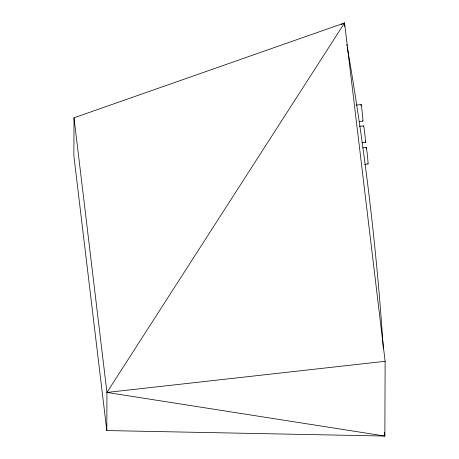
<?xml version="1.0" encoding="UTF-8"?>
<svg xmlns="http://www.w3.org/2000/svg" width="459" height="459" viewBox="0 0 459 459"><rect width="100%" height="100%" fill="white"/><g stroke="black" fill="none" stroke-linecap="round" stroke-linejoin="round"><path stroke-width="0.69" d="M74.008 117.802L73.876 155.922L106.809 430.559L384.86 436.05L385.124 361.296L344.554 22.95L74.008 117.802L106.941 392.439L106.809 430.559M344.543 26.507L344.554 22.95L341.341 24.528M384.435 432.498L384.86 436.05L106.941 392.439L344.554 22.95M106.941 392.439L385.124 361.296M356.218 105.1L361.084 104.577M359.426 121.474L362.903 121.101M359.454 126.328L363.626 125.881M361.967 142.778L365.439 142.405M362.742 147.844L366.219 147.471M364.561 164.368L368.038 163.995M346.803 44.483L347.044 45.889M347.285 47.288C364.618 146.92 376.65 247.476 383.311 348.381M361.078 105.897A8.319 0.298 83.8 0 1 362.122 111.33A8.319 0.298 83.8 0 1 362.805 120.929M363.591 126.271A8.319 0.298 83.8 0 1 364.899 134.791A8.319 0.298 83.8 0 1 365.192 141.515M366.213 148.791A8.319 0.298 83.8 0 1 367.257 154.224A8.319 0.298 83.8 0 1 367.94 163.823"/></g></svg>
